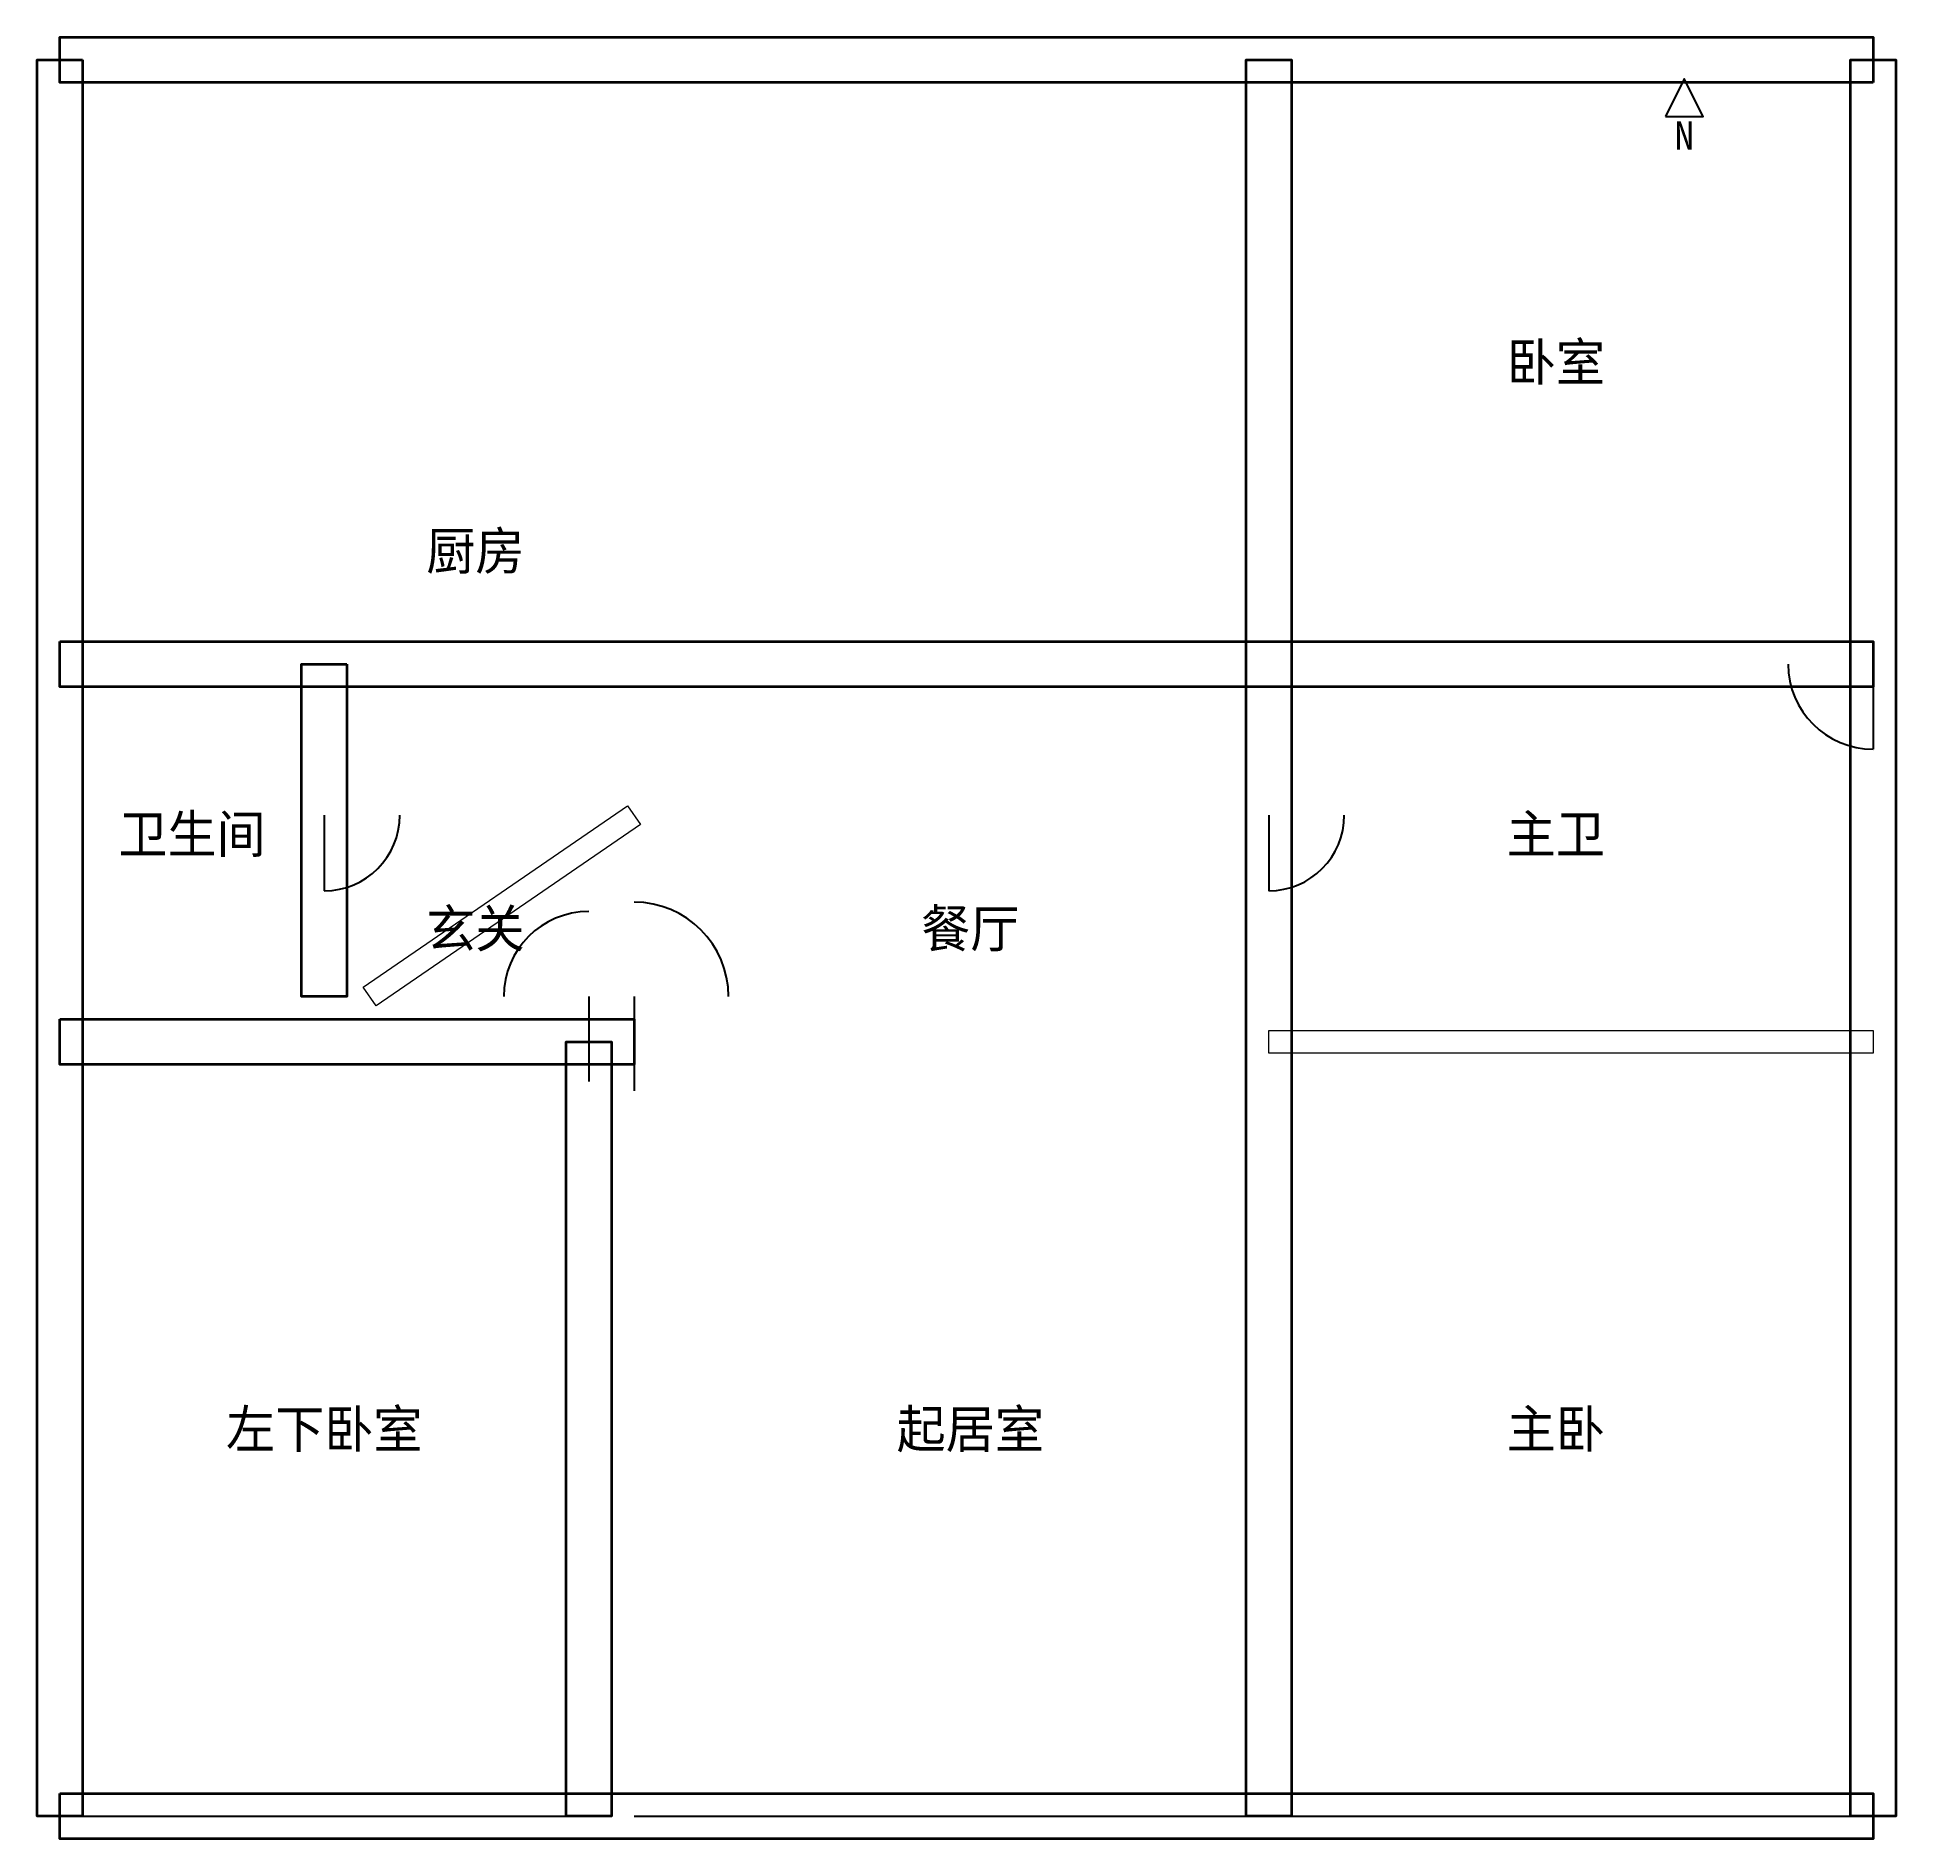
# Model space of a CAD drawing. Header units: metres. Extents: x -120 to 9720, y -120 to 9420.
import ezdxf
from ezdxf.enums import TextEntityAlignment as Align

# ---------------------------------------------------------------- set-up
doc = ezdxf.new("R2010")
doc.units = ezdxf.units.M
doc.layers.add('DOOR_WIN', color=3, linetype='Continuous')
doc.layers.add('TEXT', color=7, linetype='Continuous')
doc.layers.add('WALL_EXT', color=1, linetype='Continuous', lineweight=35)
doc.layers.add('WALL_INT', color=2, linetype='Continuous', lineweight=20)

msp = doc.modelspace()

# ---------------------------------------------------------------- linework, layer by layer
at = {"layer": 'DOOR_WIN'}
for p, q in [((9600, 6100), (9600, 5650)), ((1400, 5300), (1400, 4900)), ((6400, 5300), (6400, 4900)), ((2800, 4340), (2800, 3890)), ((3040, 4340), (3040, 3840)), ((0, 0), (2800, 0)), ((3040, 0), (6640, 0)), ((6640, 0), (9600, 0))]:
    msp.add_line(p, q, dxfattribs=at)
for centre, radius, start, end in [((9600, 6100), 450, 180, 270), ((1400, 5300), 400, 270, 360), ((6400, 5300), 400, 270, 360), ((3040, 4340), 500, 0, 90), ((2800, 4340), 450, 90, 180)]:
    msp.add_arc(centre, radius, start, end, dxfattribs=at)
at = {"layer": 'TEXT'}
msp.add_lwpolyline([(8500, 9000), (8700, 9000), (8600, 9200)], close=True, dxfattribs=at)
at = {"layer": 'WALL_EXT'}
for points in [[(9600, 9180), (0, 9180), (0, 9420), (9600, 9420)], [(120, 9300), (120, 0), (-120, 0), (-120, 9300)], [(6280, 0), (6280, 9300), (6520, 9300), (6520, 0)], [(9480, 0), (9480, 9300), (9720, 9300), (9720, 0)], [(0, 6220), (9600, 6220), (9600, 5980), (0, 5980)], [(1520, 6100), (1520, 4340), (1280, 4340), (1280, 6100)], [(0, 4220), (3040, 4220), (3040, 3980), (0, 3980)], [(2680, 0), (2680, 4100), (2920, 4100), (2920, 0)], [(0, 120), (9600, 120), (9600, -120), (0, -120)]]:
    msp.add_lwpolyline(points, close=True, dxfattribs=at)
at = {"layer": 'WALL_INT'}
for points in [[(1606.1, 4389.5), (3006.1, 5349.5), (3073.9, 5250.5), (1673.9, 4290.5)], [(6400, 4160), (9600, 4160), (9600, 4040), (6400, 4040)]]:
    msp.add_lwpolyline(points, close=True, dxfattribs=at)

# ---------------------------------------------------------------- texts
at = {"layer": 'TEXT'}
for s, height, p in [('N', 150, (8600, 8900)), ('卧室', 200, (7920, 7700)), ('厨房', 200, (2200, 6700)), ('卫生间', 200, (700, 5200)), ('主卫', 200, (7920, 5200)), ('玄关', 200, (2200, 4700)), ('餐厅', 200, (4820, 4700)), ('左下卧室', 200, (1400, 2050)), ('起居室', 200, (4820, 2050)), ('主卧', 200, (7920, 2050))]:
    msp.add_text(s, height=height, dxfattribs=at).set_placement(p, align=Align.MIDDLE_CENTER)

doc.saveas('drawing.dxf')
